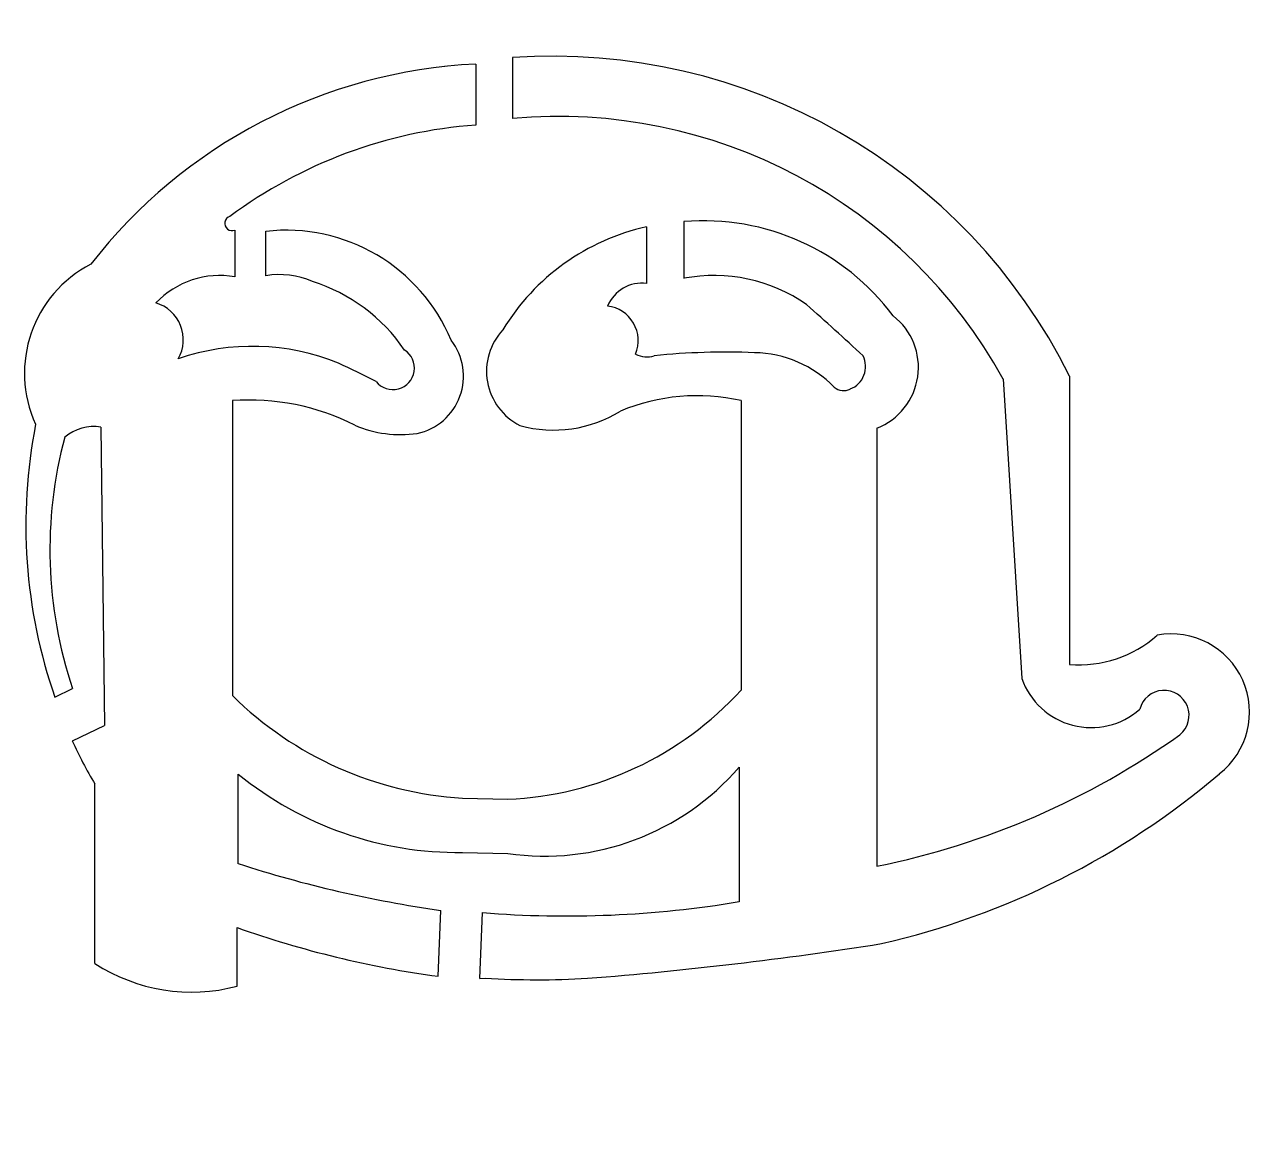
# Model space of a CAD drawing. Header units: millimetres. Extents: x 2076.8 to 2114.4, y 1559.9 to 1594.2.
import ezdxf

# ---------------------------------------------------------------- set-up
doc = ezdxf.new("R2010")
doc.units = ezdxf.units.MM
doc.layers.get('0').update_dxf_attribs({"color": 10})

msp = doc.modelspace()

# ---------------------------------------------------------------- linework, layer by layer
for p, q in [((2091.764, 1593.138), (2091.764, 1591.265)), ((2089.672, 1592.897), (2089.672, 1592.897)), ((2090.629, 1592.936), (2090.629, 1591.063)), ((2083.234, 1587.837), (2083.234, 1586.403)), ((2095.877, 1587.94), (2095.877, 1586.199)), ((2097.024, 1588.098), (2097.024, 1586.356)), ((2084.186, 1586.435), (2084.186, 1587.8)), ((2108.867, 1583.356), (2108.867, 1574.501)), ((2106.829, 1583.265), (2107.398, 1574.069)), ((2083.157, 1582.601), (2083.157, 1573.541)), ((2098.779, 1582.603), (2098.779, 1573.711)), ((2079.118, 1581.787), (2079.229, 1572.619)), ((2102.949, 1581.757), (2102.949, 1568.302)), ((2077.709, 1573.492), (2078.251, 1573.755)), ((2078.243, 1572.157), (2079.229, 1572.619)), ((2098.722, 1571.342), (2098.722, 1567.213)), ((2083.338, 1568.38), (2083.338, 1571.134)), ((2078.936, 1565.316), (2078.936, 1570.829)), ((2090.227, 1570.391), (2091.614, 1570.36)), ((2090.227, 1568.725), (2091.614, 1568.694)), ((2089.479, 1564.921), (2089.555, 1566.945)), ((2090.758, 1564.851), (2090.834, 1566.876)), ((2083.3, 1564.618), (2083.3, 1566.419)), ((2090.758, 1564.851), (2090.922, 1564.861))]:
    msp.add_line(p, q)
for centre, radius, start, end in [((2095.772, 1577.031), 17.121, 194.9326, 194.9326), ((2092.991, 1575.441), 17.739, 26.5007, 93.9666), ((2091.391, 1577.038), 15.916, 92.7448, 142.2095), ((2093.165, 1575.719), 15.609, 28.9093, 95.1494), ((2091.701, 1576.611), 14.492, 94.2424, 126.5115), ((2083.148, 1588.045), 0.225, 108.0175, 292.4571), ((2084.805, 1582.337), 5.497, 22.6374, 96.467), ((2097.391, 1581.168), 6.94, 102.6024, 148.651), ((2097.627, 1580.852), 7.271, 36.7379, 94.7571), ((2080.54, 1583.444), 3.767, 117.2922, 204.6393), ((2082.768, 1583.741), 2.702, 80.0653, 136.4925), ((2084.612, 1583.982), 2.489, 66.2558, 99.852), ((2097.954, 1581.501), 4.944, 55.0285, 100.8498), ((2084.01, 1581.15), 5.356, 34.1306, 72.5715), ((2095.732, 1585.066), 1.142, 82.675, 157.3755), ((2080.467, 1584.469), 1.183, 330.4562, 73.235), ((2094.547, 1584.44), 1.074, 337.6108, 83.0135), ((2033.364, 1509.546), 101.602, 47.1018, 48.42397), ((2102.225, 1583.622), 2, 291.2176, 52.1412), ((2088.453, 1583.353), 1.801, 282.1659, 37.6469), ((2092.825, 1583.503), 1.864, 136.8462, 243.356), ((2083.774, 1577.251), 7.016, 67.902, 108.9543), ((2088.089, 1583.599), 0.659, 218.1465, 57.5205), ((2098.302, 1562.416), 21.674, 87.6584, 95.8039), ((2099.142, 1580.599), 3.472, 44.007, 89.2491), ((2074.535, 1557.689), 28.641, 62.9265, 65.4977), ((2095.889, 1584.698), 0.753, 242.4124, 287.1005), ((2101.861, 1583.646), 0.74, 291.5987, 26.4926), ((2101.927, 1583.352), 0.445, 229.7538, 297.6255), ((2083.674, 1575.425), 7.194, 63.1677, 94.1167), ((2097.433, 1576.601), 6.151, 77.3616, 112.5743), ((2093.026, 1585.565), 3.869, 254.4449, 301.9143), ((2092.858, 1578.774), 16.044, 168.8617, 199.222), ((2088.326, 1585.127), 3.571, 246.8294, 278.1642), ((2090.954, 1578.015), 13.399, 165.0024, 198.5381), ((2078.9, 1580.421), 1.383, 80.9294, 129.9299), ((2111.988, 1573.034), 2.403, 307.9046, 100.3154), ((2109.175, 1578.062), 3.574, 265.0493, 311.8082), ((2109.531, 1574.822), 2.262, 199.4407, 311.2697), ((2090.897, 1581.403), 11.032, 225.4517, 266.5211), ((2091.168, 1580.647), 10.297, 272.4824, 317.6573), ((2111.768, 1572.935), 0.768, 309.4075, 165.9065), ((2088.66, 1576.754), 11.387, 203.8143, 211.3583), ((2098.086, 1592.24), 24.428, 281.4842, 305.4541), ((2092.751, 1576.503), 7.891, 261.714, 319.1631), ((2090.097, 1579.408), 10.684, 230.7565, 270.6991), ((2097.592, 1589.796), 24.497, 282.9739, 310.387), ((2094.777, 1603.737), 37.161, 252.0721, 261.9221), ((2093.401, 1599.18), 32.406, 265.4562, 279.4501), ((2093.636, 1595.558), 30.918, 250.4683, 262.2725), ((2085.066, 1679.932), 115.423, 274.47139, 278.98472), ((2081.903, 1569.878), 5.442, 236.9582, 284.8678), ((2092.499, 1592.072), 27.257, 266.6834, 273.2929)]:
    msp.add_arc(centre, radius, start, end)

doc.saveas('drawing.dxf')
